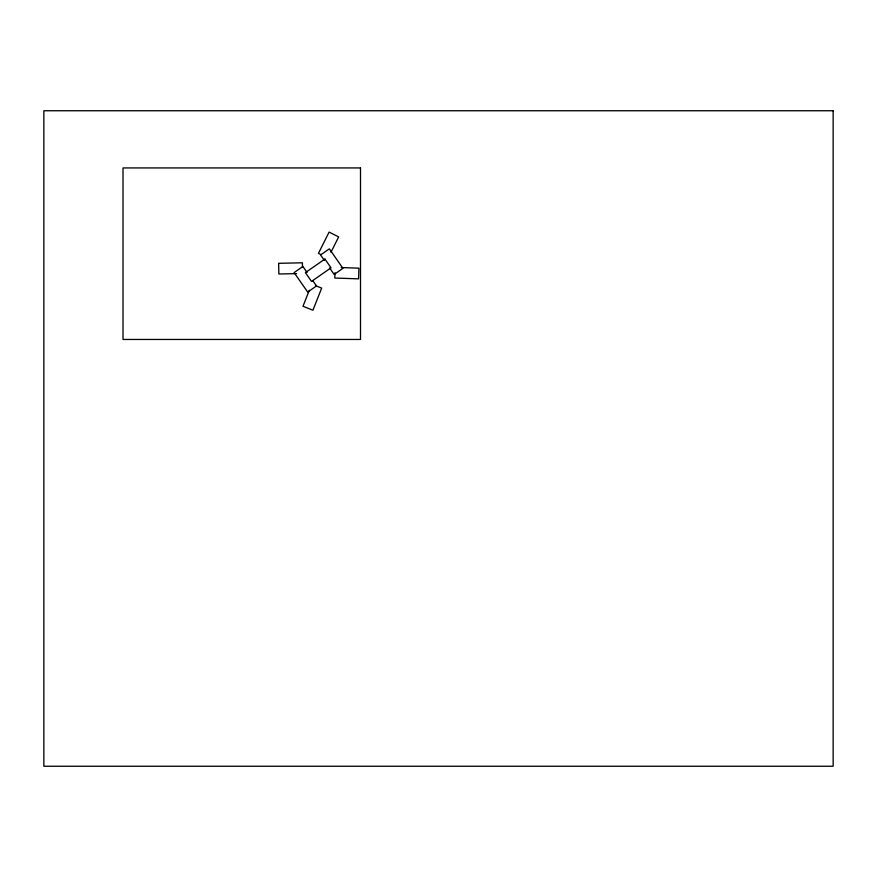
<?xml version="1.0" encoding="UTF-8"?>
<svg xmlns="http://www.w3.org/2000/svg" width="877" height="877" viewBox="0 0 877 877"><rect width="100%" height="100%" fill="white"/><g stroke="black" fill="none" stroke-linecap="round" stroke-linejoin="round"><path stroke-width="1.32" d="M334.992 272.681L334.806 278.031L358.561 278.864L358.934 268.176L341.197 267.551M309.307 290.298L302.982 306.259L312.914 310.206L321.684 288.105L315.468 285.65M330.969 252.247L338.654 236.9L329.094 232.109L318.45 253.365L320.839 254.56M296.612 273.624L278.864 273.997L278.645 263.308L302.401 262.804L302.488 266.816M324.347 260.381L320.576 254.966L329.357 248.849L342.94 268.351L334.159 274.468L329.631 267.967M307.093 272.506L302.894 266.465L294.113 272.583L307.695 292.085L316.476 285.968L312.705 280.552M324.907 259.044L305.404 272.626L311.521 281.407L331.024 267.825L324.907 259.044M833.15 110.754L43.85 110.754L43.85 766.246L833.15 766.246L833.15 110.754M360.502 167.935L123.01 167.935L123.01 339.454L360.502 339.454L360.502 167.935"/></g></svg>
